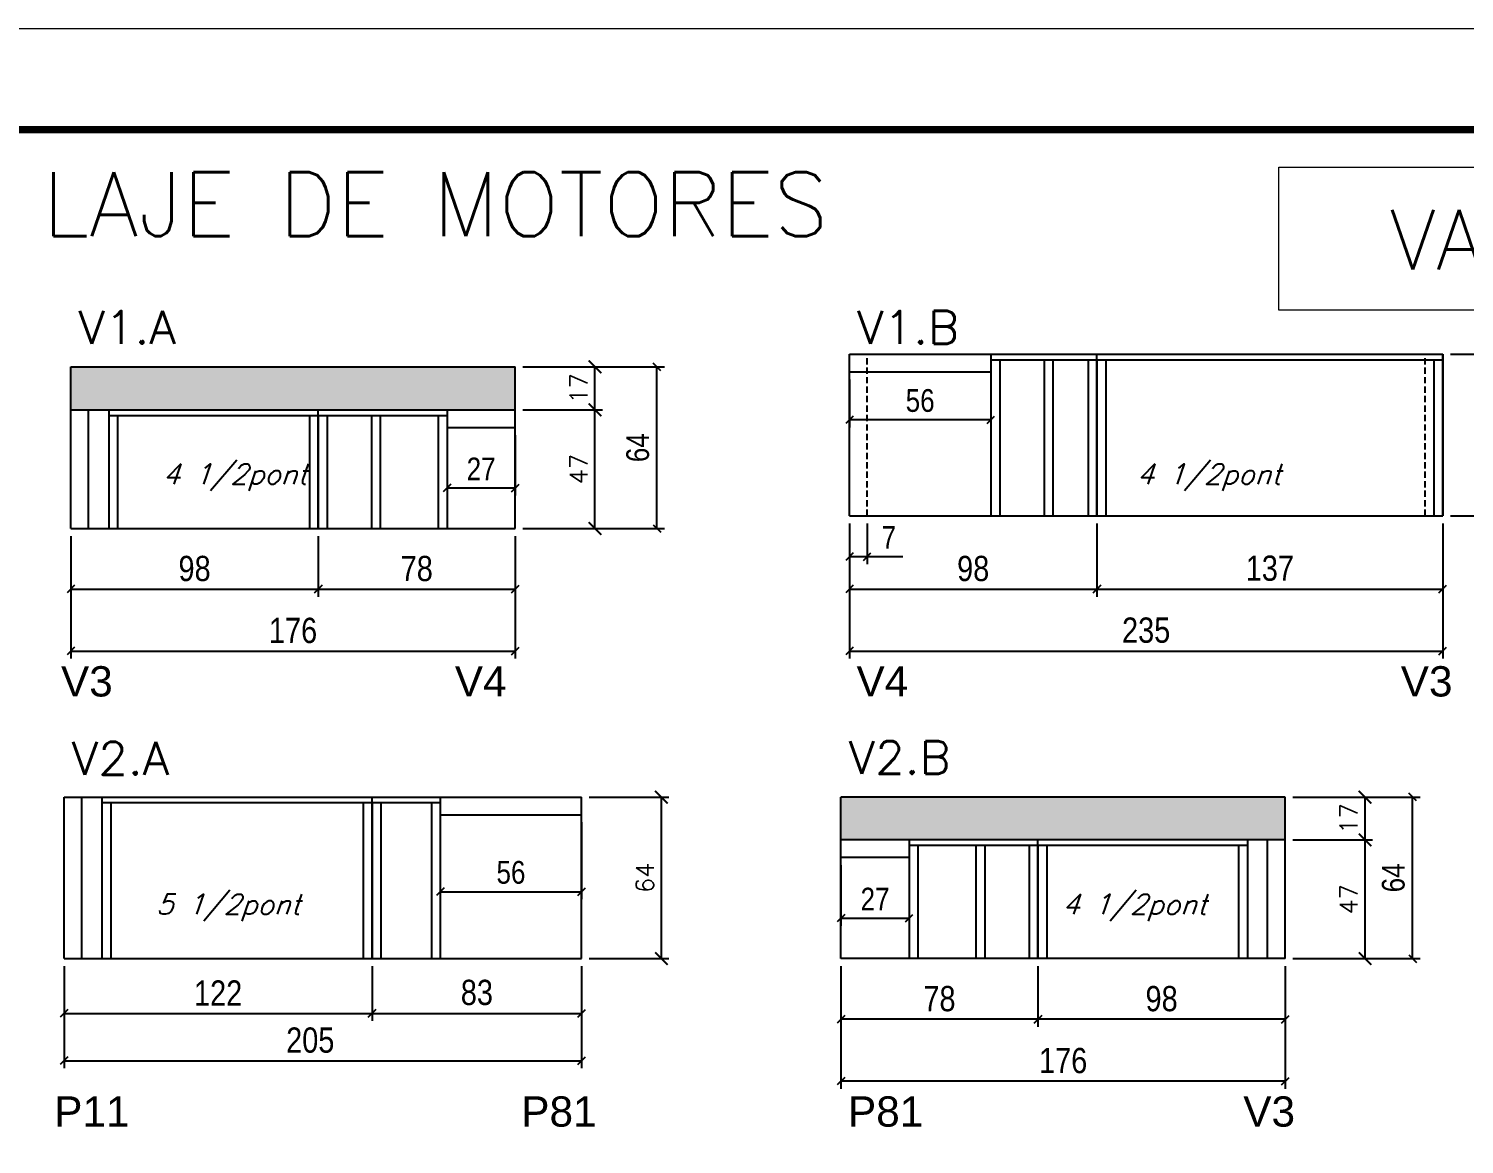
# Model space of a CAD drawing. Extents: x -10448 to -1189, y -11772 to 17235.
# Drawn here: x -6865 to -6297, y 2619 to 3061 of the extents above; entities that cross this region are included whole.
import ezdxf

# ---------------------------------------------------------------- set-up
doc = ezdxf.new("R2010")
doc.units = 0
doc.linetypes.add('DASHED', pattern=[0.75, 0.5, -0.25])
doc.linetypes.add('HIDDEN', pattern=[0.375, 0.25, -0.125])
for name, color, linetype in [('5', 5, 'Continuous'), ('COTA', 241, 'Continuous'), ('Painéis', 200, 'Continuous'), ('SARR_2.2x7', 40, 'Continuous'), ('SARR_3.5x7', 81, 'Continuous'), ('texto', 7, 'Continuous')]:
    doc.layers.add(name, color=color, linetype=linetype)
for name, color, linetype, lineweight in [('CHAPA REAPROV', 6, 'Continuous', 13), ('Folhas', 255, 'Continuous', 9), ('SARRAFO DE PRESSAO', 251, 'DASHED', 9), ('Texto Seção', 7, 'Continuous', 15)]:
    doc.layers.add(name, color=color, linetype=linetype, lineweight=lineweight)
doc.styles.add('COTA TECNICA', font='techl___.ttf', dxfattribs={"height": 10})
doc.styles.add('COTA TECNICA-50', font='techl___.ttf', dxfattribs={"height": 9})
doc.styles.add('REGUA-120', font='ROMANS.shx', dxfattribs={"height": 15})
doc.styles.add('Romans', font='romans.shx')
doc.styles.get("Standard").update_dxf_attribs({"font": 'arial.ttf'})
doc.dimstyles.new('COTA PAINEL-50', dxfattribs={"dimtxt": 9, "dimasz": 3, "dimexe": 3, "dimexo": 3, "dimgap": 3, "dimtad": 1, "dimdec": 1, "dimzin": 12, "dimdsep": 46, "dimtxsty": 'COTA TECNICA-50', "dimblk1": 'OBLIQUE', "dimblk2": 'OBLIQUE', "dimsah": 1, "dimcen": 0.9, "dimclrd": 4, "dimclre": 4, "dimclrt": 240, "dimadec": 1, "dimazin": 3, "dimtfac": 1, "dimtdec": 1, "dimtmove": 0, "dimatfit": 3, "dimfxl": 1, "dimtolj": 1, "dimtzin": 12, "dimarcsym": 0})
doc.dimstyles.new('Cota Paínel', dxfattribs={"dimtxt": 7, "dimasz": 5, "dimexe": 3, "dimexo": 3, "dimgap": 3, "dimtad": 1, "dimdec": 1, "dimzin": 12, "dimdsep": 46, "dimtxsty": 'Romans', "dimblk": 'ARCHTICK', "dimcen": 0, "dimclrd": 4, "dimclre": 4, "dimclrt": 1, "dimadec": 1, "dimazin": 3, "dimtfac": 1, "dimtdec": 1, "dimtmove": 0, "dimatfit": 3, "dimldrblk": 'OBLIQUE', "dimfxl": 1, "dimtolj": 1, "dimtzin": 12, "dimarcsym": 0})
doc.dimstyles.new('PAINEL', dxfattribs={"dimtxt": 10, "dimasz": 3, "dimexe": 3, "dimexo": 3, "dimgap": 3, "dimtad": 1, "dimdec": 1, "dimzin": 12, "dimdsep": 46, "dimtxsty": 'COTA TECNICA', "dimblk1": 'OBLIQUE', "dimblk2": 'OBLIQUE', "dimsah": 1, "dimcen": 0.9, "dimclrd": 4, "dimclre": 4, "dimclrt": 240, "dimadec": 1, "dimazin": 3, "dimtfac": 1, "dimtdec": 1, "dimtmove": 0, "dimatfit": 3, "dimfxl": 1, "dimtolj": 1, "dimtzin": 12, "dimarcsym": 0})
pattern_1 = [(50, (-139469.2827, -18395.9775), (5.46554007, -0.47817257), [0.5715, -6.2865]), (355, (-139469.2827, -18395.9775), (-1.05730264, 5.73170536), [0.4572, -5.02921753]), (100.4514447, (-139468.827, -18396.0174), (4.40823741, 5.25353256), [0.48570026, -5.34270734]), (46.1842, (-139469.283, -18394.4535), (8.13237123, -1.26126984), [0.85725, -9.42975]), (96.6355576, (-139468.605, -18394.559), (7.122124, 7.42278374), [0.7285507, -8.01406824]), (351.184151, (-139469.283, -18394.4535), (7.122124, 7.42278374), [0.685799, -7.54379196]), (21, (-139468.5207, -18394.8345), (4.54843174, -3.06795595), [0.5715, -6.2865]), (326, (-139468.5207, -18394.8345), (1.85406085, 5.52563898), [0.4572, -5.0292]), (71.451445, (-139468.1417, -18395.09), (6.40249258, 2.45768307), [0.48570026, -5.34269813]), (37.5, (-139469.2827, -18395.9775), (0.092658098, 2.536651166), [0, -4.96824, 0, -5.1054, 0, -5.04825]), (7.5, (-139469.2827, -18395.9775), (2.004589875, 3.005417245), [0, -2.91084, 0, -4.85394, 0, -1.92405]), (327.5, (-139470.982, -18395.9775), (4.067717855, -0.17186232), [0, -1.905, 0, -5.9436, 0, -7.8867]), (317.5, (-139471.744, -18395.9775), (4.44387544, 0.76279473), [0, -2.4765, 0, -3.94716, 0, -5.6007])]

# ---------------------------------------------------------------- blocks, each defined once
blk = doc.blocks.new('9999999999')
at = {"layer": 'Folhas'}
blk.add_lwpolyline([(98138.98, 34190.21), (99623.98, 34190.21), (99623.98, 35240.21), (98138.98, 35240.21)], close=True, dxfattribs=at)
at = {"layer": 'Folhas', "color": 30, "const_width": 3}
blk.add_lwpolyline([(98213.98, 34230.21), (99583.98, 34230.21), (99583.98, 35200.21), (98213.98, 35200.21)], close=True, dxfattribs=at)
blk = doc.blocks.new('_Oblique')
at = {"color": 0, "linetype": 'ByBlock', "lineweight": -2}
blk.add_line((-0.5, -0.5), (0.5, 0.5), dxfattribs=at)
blk = doc.blocks.new('*D855')
at = {"layer": 'COTA', "color": 4, "linetype": 'ByBlock', "lineweight": -2, "transparency": 16777216}
for p, q in [((-6848.69, 2860.32), (-6848.69, 2836.29)), ((-6750.69, 2860.32), (-6750.69, 2836.29)), ((-6848.69, 2839.29), (-6750.69, 2839.29))]:
    blk.add_line(p, q, dxfattribs=at)
at = {"layer": 'Defpoints', "color": 0, "linetype": 'ByBlock', "transparency": 16777216}
for p in [(-6848.69, 2863.32), (-6750.69, 2863.32), (-6750.69, 2839.29)]:
    blk.add_point(p, dxfattribs=at)
at = {"layer": 'COTA', "color": 4, "linetype": 'ByBlock', "lineweight": -2, "transparency": 16777216, "xscale": 3, "yscale": 3, "zscale": 3, "rotation": 180}
blk.add_blockref('_Oblique', (-6848.69, 2839.29), dxfattribs=at)
at = {"layer": 'COTA', "color": 4, "linetype": 'ByBlock', "lineweight": -2, "transparency": 16777216, "xscale": 3, "yscale": 3, "zscale": 3}
blk.add_blockref('_Oblique', (-6750.69, 2839.29), dxfattribs=at)
at = {"layer": 'COTA', "color": 240, "linetype": 'ByBlock', "transparency": 16777216, "insert": (-6799.69, 2847.4), "char_height": 10, "attachment_point": 5, "style": 'COTA TECNICA'}
blk.add_mtext('\\A1;98', dxfattribs=at)
blk = doc.blocks.new('*D856')
at = {"layer": 'COTA', "color": 4, "linetype": 'ByBlock', "lineweight": -2, "transparency": 16777216}
for p, q in [((-6750.69, 2860.32), (-6750.69, 2836.29)), ((-6672.69, 2860.32), (-6672.69, 2836.29)), ((-6750.69, 2839.29), (-6672.69, 2839.29))]:
    blk.add_line(p, q, dxfattribs=at)
at = {"layer": 'Defpoints', "color": 0, "linetype": 'ByBlock', "transparency": 16777216}
for p in [(-6750.69, 2863.32), (-6672.69, 2863.32), (-6672.69, 2839.29)]:
    blk.add_point(p, dxfattribs=at)
at = {"layer": 'COTA', "color": 4, "linetype": 'ByBlock', "lineweight": -2, "transparency": 16777216, "xscale": 3, "yscale": 3, "zscale": 3, "rotation": 180}
blk.add_blockref('_Oblique', (-6750.69, 2839.29), dxfattribs=at)
at = {"layer": 'COTA', "color": 4, "linetype": 'ByBlock', "lineweight": -2, "transparency": 16777216, "xscale": 3, "yscale": 3, "zscale": 3}
blk.add_blockref('_Oblique', (-6672.69, 2839.29), dxfattribs=at)
at = {"layer": 'COTA', "color": 240, "linetype": 'ByBlock', "transparency": 16777216, "insert": (-6711.69, 2847.39), "char_height": 10, "attachment_point": 5, "style": 'COTA TECNICA'}
blk.add_mtext('\\A1;78', dxfattribs=at)
blk = doc.blocks.new('*D1939')
at = {"layer": 'COTA', "color": 4, "linetype": 'ByBlock', "lineweight": -2, "transparency": 16777216}
for p, q in [((-6848.69, 2860.32), (-6848.69, 2811.75)), ((-6672.69, 2860.32), (-6672.69, 2811.75)), ((-6848.69, 2814.75), (-6672.69, 2814.75))]:
    blk.add_line(p, q, dxfattribs=at)
at = {"layer": 'Defpoints', "color": 0, "linetype": 'ByBlock', "transparency": 16777216}
for p in [(-6848.69, 2863.32), (-6672.69, 2863.32), (-6672.69, 2814.75)]:
    blk.add_point(p, dxfattribs=at)
at = {"layer": 'COTA', "color": 4, "linetype": 'ByBlock', "lineweight": -2, "transparency": 16777216, "xscale": 3, "yscale": 3, "zscale": 3, "rotation": 180}
blk.add_blockref('_Oblique', (-6848.69, 2814.75), dxfattribs=at)
at = {"layer": 'COTA', "color": 4, "linetype": 'ByBlock', "lineweight": -2, "transparency": 16777216, "xscale": 3, "yscale": 3, "zscale": 3}
blk.add_blockref('_Oblique', (-6672.69, 2814.75), dxfattribs=at)
at = {"layer": 'COTA', "color": 240, "linetype": 'ByBlock', "transparency": 16777216, "insert": (-6760.69, 2822.85), "char_height": 10, "attachment_point": 5, "style": 'COTA TECNICA'}
blk.add_mtext('\\A1;176', dxfattribs=at)
blk = doc.blocks.new('_ArchTick')
at = {"color": 0, "linetype": 'ByBlock', "const_width": 0.15}
blk.add_lwpolyline([(-0.5, -0.5), (0.5, 0.5)], dxfattribs=at)
blk = doc.blocks.new('*D857')
at = {"layer": 'CHAPA REAPROV', "color": 4, "lineweight": -2, "transparency": 16777216}
for p, q in [((-6669.69, 2910.32), (-6638.11, 2910.32)), ((-6641.11, 2863.32), (-6641.11, 2910.32)), ((-6669.69, 2863.32), (-6638.11, 2863.32))]:
    blk.add_line(p, q, dxfattribs=at)
at = {"layer": 'Defpoints', "color": 0, "transparency": 16777216}
for p in [(-6672.69, 2910.32), (-6641.11, 2910.32), (-6672.69, 2863.32)]:
    blk.add_point(p, dxfattribs=at)
at = {"layer": 'CHAPA REAPROV', "color": 4, "lineweight": -2, "transparency": 16777216, "xscale": 5, "yscale": 5, "zscale": 5}
for p, rotation in [((-6641.11, 2910.32), 90), ((-6641.11, 2863.32), 270)]:
    blk.add_blockref('_ArchTick', p, dxfattribs=dict(at, rotation=rotation))
at = {"layer": 'CHAPA REAPROV', "color": 1, "transparency": 16777216, "insert": (-6647.61, 2886.82), "char_height": 7, "attachment_point": 5, "rotation": 90, "style": 'Romans'}
blk.add_mtext('\\A1;47', dxfattribs=at)
blk = doc.blocks.new('*D858')
at = {"layer": 'CHAPA REAPROV', "color": 4, "lineweight": -2, "transparency": 16777216}
for p, q in [((-6669.69, 2927.32), (-6638.11, 2927.32)), ((-6641.11, 2910.32), (-6641.11, 2927.32)), ((-6669.69, 2910.32), (-6638.11, 2910.32))]:
    blk.add_line(p, q, dxfattribs=at)
at = {"layer": 'Defpoints', "color": 0, "transparency": 16777216}
for p in [(-6672.69, 2927.32), (-6641.11, 2927.32), (-6672.69, 2910.32)]:
    blk.add_point(p, dxfattribs=at)
at = {"layer": 'CHAPA REAPROV', "color": 4, "lineweight": -2, "transparency": 16777216, "xscale": 5, "yscale": 5, "zscale": 5}
for p, rotation in [((-6641.11, 2927.32), 90), ((-6641.11, 2910.32), 270)]:
    blk.add_blockref('_ArchTick', p, dxfattribs=dict(at, rotation=rotation))
at = {"layer": 'CHAPA REAPROV', "color": 1, "transparency": 16777216, "insert": (-6647.61, 2918.82), "char_height": 7, "attachment_point": 5, "rotation": 90, "style": 'Romans'}
blk.add_mtext('\\A1;17', dxfattribs=at)
blk = doc.blocks.new('*D859')
at = {"layer": 'COTA', "color": 4, "linetype": 'ByBlock', "lineweight": -2, "transparency": 16777216}
for p, q in [((-6540.29, 2865.32), (-6540.29, 2836.29)), ((-6442.29, 2865.32), (-6442.29, 2836.29)), ((-6540.29, 2839.29), (-6442.29, 2839.29))]:
    blk.add_line(p, q, dxfattribs=at)
at = {"layer": 'Defpoints', "color": 0, "linetype": 'ByBlock', "transparency": 16777216}
for p in [(-6540.29, 2868.32), (-6442.29, 2868.32), (-6442.29, 2839.29)]:
    blk.add_point(p, dxfattribs=at)
at = {"layer": 'COTA', "color": 4, "linetype": 'ByBlock', "lineweight": -2, "transparency": 16777216, "xscale": 3, "yscale": 3, "zscale": 3, "rotation": 180}
blk.add_blockref('_Oblique', (-6540.29, 2839.29), dxfattribs=at)
at = {"layer": 'COTA', "color": 4, "linetype": 'ByBlock', "lineweight": -2, "transparency": 16777216, "xscale": 3, "yscale": 3, "zscale": 3}
blk.add_blockref('_Oblique', (-6442.29, 2839.29), dxfattribs=at)
at = {"layer": 'COTA', "color": 240, "linetype": 'ByBlock', "transparency": 16777216, "insert": (-6491.29, 2847.4), "char_height": 10, "attachment_point": 5, "style": 'COTA TECNICA'}
blk.add_mtext('\\A1;98', dxfattribs=at)
blk = doc.blocks.new('*D860')
at = {"layer": 'COTA', "color": 4, "linetype": 'ByBlock', "lineweight": -2, "transparency": 16777216}
for p, q in [((-6442.29, 2865.32), (-6442.29, 2836.29)), ((-6305.29, 2865.32), (-6305.29, 2836.29)), ((-6442.29, 2839.29), (-6305.29, 2839.29))]:
    blk.add_line(p, q, dxfattribs=at)
at = {"layer": 'Defpoints', "color": 0, "linetype": 'ByBlock', "transparency": 16777216}
for p in [(-6442.29, 2868.32), (-6305.29, 2868.32), (-6305.29, 2839.29)]:
    blk.add_point(p, dxfattribs=at)
at = {"layer": 'COTA', "color": 4, "linetype": 'ByBlock', "lineweight": -2, "transparency": 16777216, "xscale": 3, "yscale": 3, "zscale": 3, "rotation": 180}
blk.add_blockref('_Oblique', (-6442.29, 2839.29), dxfattribs=at)
at = {"layer": 'COTA', "color": 4, "linetype": 'ByBlock', "lineweight": -2, "transparency": 16777216, "xscale": 3, "yscale": 3, "zscale": 3}
blk.add_blockref('_Oblique', (-6305.29, 2839.29), dxfattribs=at)
at = {"layer": 'COTA', "color": 240, "linetype": 'ByBlock', "transparency": 16777216, "insert": (-6373.79, 2847.51), "char_height": 10, "attachment_point": 5, "style": 'COTA TECNICA'}
blk.add_mtext('\\A1;137', dxfattribs=at)
blk = doc.blocks.new('*D1949')
at = {"layer": 'COTA', "color": 4, "linetype": 'ByBlock', "lineweight": -2, "transparency": 16777216}
for p, q in [((-6540.29, 2865.32), (-6540.29, 2811.75)), ((-6305.29, 2865.32), (-6305.29, 2811.75)), ((-6540.29, 2814.75), (-6305.29, 2814.75))]:
    blk.add_line(p, q, dxfattribs=at)
at = {"layer": 'Defpoints', "color": 0, "linetype": 'ByBlock', "transparency": 16777216}
for p in [(-6540.29, 2868.32), (-6305.29, 2868.32), (-6305.29, 2814.75)]:
    blk.add_point(p, dxfattribs=at)
at = {"layer": 'COTA', "color": 4, "linetype": 'ByBlock', "lineweight": -2, "transparency": 16777216, "xscale": 3, "yscale": 3, "zscale": 3, "rotation": 180}
blk.add_blockref('_Oblique', (-6540.29, 2814.75), dxfattribs=at)
at = {"layer": 'COTA', "color": 4, "linetype": 'ByBlock', "lineweight": -2, "transparency": 16777216, "xscale": 3, "yscale": 3, "zscale": 3}
blk.add_blockref('_Oblique', (-6305.29, 2814.75), dxfattribs=at)
at = {"layer": 'COTA', "color": 240, "linetype": 'ByBlock', "transparency": 16777216, "insert": (-6422.79, 2822.97), "char_height": 10, "attachment_point": 5, "style": 'COTA TECNICA'}
blk.add_mtext('\\A1;235', dxfattribs=at)
blk = doc.blocks.new('*D881')
at = {"layer": 'CHAPA REAPROV', "color": 4, "lineweight": -2, "transparency": 16777216}
for p, q in [((-6302.29, 2932.32), (-6270.71, 2932.32)), ((-6273.71, 2868.32), (-6273.71, 2932.32)), ((-6302.29, 2868.32), (-6270.71, 2868.32))]:
    blk.add_line(p, q, dxfattribs=at)
at = {"layer": 'Defpoints', "color": 0, "transparency": 16777216}
for p in [(-6305.29, 2932.32), (-6273.71, 2932.32), (-6305.29, 2868.32)]:
    blk.add_point(p, dxfattribs=at)
at = {"layer": 'CHAPA REAPROV', "color": 4, "lineweight": -2, "transparency": 16777216, "xscale": 5, "yscale": 5, "zscale": 5}
for p, rotation in [((-6273.71, 2932.32), 90), ((-6273.71, 2868.32), 270)]:
    blk.add_blockref('_ArchTick', p, dxfattribs=dict(at, rotation=rotation))
at = {"layer": 'CHAPA REAPROV', "color": 1, "transparency": 16777216, "insert": (-6280.21, 2900.32), "char_height": 7, "attachment_point": 5, "rotation": 90, "style": 'Romans'}
blk.add_mtext('\\A1;64', dxfattribs=at)
blk = doc.blocks.new('*D1950')
at = {"layer": 'COTA', "color": 4, "linetype": 'ByBlock', "lineweight": -2, "transparency": 16777216}
for p, q in [((-6669.69, 2927.32), (-6613.54, 2927.32)), ((-6616.54, 2863.32), (-6616.54, 2927.32)), ((-6669.69, 2863.32), (-6613.54, 2863.32))]:
    blk.add_line(p, q, dxfattribs=at)
at = {"layer": 'Defpoints', "color": 0, "linetype": 'ByBlock', "transparency": 16777216}
for p in [(-6672.69, 2927.32), (-6616.54, 2927.32), (-6672.69, 2863.32)]:
    blk.add_point(p, dxfattribs=at)
at = {"layer": 'COTA', "color": 4, "linetype": 'ByBlock', "lineweight": -2, "transparency": 16777216, "xscale": 3, "yscale": 3, "zscale": 3}
for p, rotation in [((-6616.54, 2927.32), 90), ((-6616.54, 2863.32), 270)]:
    blk.add_blockref('_Oblique', p, dxfattribs=dict(at, rotation=rotation))
at = {"layer": 'COTA', "color": 240, "linetype": 'ByBlock', "transparency": 16777216, "insert": (-6624.13, 2895.32), "char_height": 9, "attachment_point": 5, "rotation": 90, "style": 'COTA TECNICA-50'}
blk.add_mtext('\\A1;64', dxfattribs=at)
blk = doc.blocks.new('*D1951')
at = {"layer": 'COTA', "color": 4, "linetype": 'ByBlock', "lineweight": -2, "transparency": 16777216}
for p, q in [((-6540.29, 2922.32), (-6540.29, 2903.35)), ((-6484.29, 2922.32), (-6484.29, 2903.35)), ((-6484.29, 2906.35), (-6540.29, 2906.35))]:
    blk.add_line(p, q, dxfattribs=at)
at = {"layer": 'Defpoints', "color": 0, "linetype": 'ByBlock', "transparency": 16777216}
for p in [(-6540.29, 2925.32), (-6484.29, 2925.32), (-6540.29, 2906.35)]:
    blk.add_point(p, dxfattribs=at)
at = {"layer": 'COTA', "color": 4, "linetype": 'ByBlock', "lineweight": -2, "transparency": 16777216, "xscale": 3, "yscale": 3, "zscale": 3, "rotation": 180}
blk.add_blockref('_Oblique', (-6540.29, 2906.35), dxfattribs=at)
at = {"layer": 'COTA', "color": 4, "linetype": 'ByBlock', "lineweight": -2, "transparency": 16777216, "xscale": 3, "yscale": 3, "zscale": 3}
blk.add_blockref('_Oblique', (-6484.29, 2906.35), dxfattribs=at)
at = {"layer": 'COTA', "color": 240, "linetype": 'ByBlock', "transparency": 16777216, "insert": (-6512.29, 2913.95), "char_height": 9, "attachment_point": 5, "style": 'COTA TECNICA-50'}
blk.add_mtext('\\A1;56', dxfattribs=at)
blk = doc.blocks.new('*D882')
at = {"layer": 'COTA', "color": 4, "linetype": 'ByBlock', "lineweight": -2, "transparency": 16777216}
for p, q in [((-6851.37, 2689.89), (-6851.37, 2668.19)), ((-6729.37, 2689.89), (-6729.37, 2668.19)), ((-6851.37, 2671.19), (-6729.37, 2671.19))]:
    blk.add_line(p, q, dxfattribs=at)
at = {"layer": 'Defpoints', "color": 0, "linetype": 'ByBlock', "transparency": 16777216}
for p in [(-6851.37, 2692.89), (-6729.37, 2692.89), (-6729.37, 2671.19)]:
    blk.add_point(p, dxfattribs=at)
at = {"layer": 'COTA', "color": 4, "linetype": 'ByBlock', "lineweight": -2, "transparency": 16777216, "xscale": 3, "yscale": 3, "zscale": 3, "rotation": 180}
blk.add_blockref('_Oblique', (-6851.37, 2671.19), dxfattribs=at)
at = {"layer": 'COTA', "color": 4, "linetype": 'ByBlock', "lineweight": -2, "transparency": 16777216, "xscale": 3, "yscale": 3, "zscale": 3}
blk.add_blockref('_Oblique', (-6729.37, 2671.19), dxfattribs=at)
at = {"layer": 'COTA', "color": 240, "linetype": 'ByBlock', "transparency": 16777216, "insert": (-6790.37, 2679.25), "char_height": 10, "attachment_point": 5, "style": 'COTA TECNICA'}
blk.add_mtext('\\A1;122', dxfattribs=at)
blk = doc.blocks.new('*D883')
at = {"layer": 'COTA', "color": 4, "linetype": 'ByBlock', "lineweight": -2, "transparency": 16777216}
for p, q in [((-6729.37, 2689.89), (-6729.37, 2668.19)), ((-6646.37, 2689.89), (-6646.37, 2668.19)), ((-6729.37, 2671.19), (-6646.37, 2671.19))]:
    blk.add_line(p, q, dxfattribs=at)
at = {"layer": 'Defpoints', "color": 0, "linetype": 'ByBlock', "transparency": 16777216}
for p in [(-6729.37, 2692.89), (-6646.37, 2692.89), (-6646.37, 2671.19)]:
    blk.add_point(p, dxfattribs=at)
at = {"layer": 'COTA', "color": 4, "linetype": 'ByBlock', "lineweight": -2, "transparency": 16777216, "xscale": 3, "yscale": 3, "zscale": 3, "rotation": 180}
blk.add_blockref('_Oblique', (-6729.37, 2671.19), dxfattribs=at)
at = {"layer": 'COTA', "color": 4, "linetype": 'ByBlock', "lineweight": -2, "transparency": 16777216, "xscale": 3, "yscale": 3, "zscale": 3}
blk.add_blockref('_Oblique', (-6646.37, 2671.19), dxfattribs=at)
at = {"layer": 'COTA', "color": 240, "linetype": 'ByBlock', "transparency": 16777216, "insert": (-6687.87, 2679.43), "char_height": 10, "attachment_point": 5, "style": 'COTA TECNICA'}
blk.add_mtext('\\A1;83', dxfattribs=at)
blk = doc.blocks.new('*D1952')
at = {"layer": 'COTA', "color": 4, "linetype": 'ByBlock', "lineweight": -2, "transparency": 16777216}
for p, q in [((-6851.37, 2689.89), (-6851.37, 2649.43)), ((-6646.37, 2689.89), (-6646.37, 2649.43)), ((-6851.37, 2652.43), (-6646.37, 2652.43))]:
    blk.add_line(p, q, dxfattribs=at)
at = {"layer": 'Defpoints', "color": 0, "linetype": 'ByBlock', "transparency": 16777216}
for p in [(-6851.37, 2692.89), (-6646.37, 2692.89), (-6646.37, 2652.43)]:
    blk.add_point(p, dxfattribs=at)
at = {"layer": 'COTA', "color": 4, "linetype": 'ByBlock', "lineweight": -2, "transparency": 16777216, "xscale": 3, "yscale": 3, "zscale": 3, "rotation": 180}
blk.add_blockref('_Oblique', (-6851.37, 2652.43), dxfattribs=at)
at = {"layer": 'COTA', "color": 4, "linetype": 'ByBlock', "lineweight": -2, "transparency": 16777216, "xscale": 3, "yscale": 3, "zscale": 3}
blk.add_blockref('_Oblique', (-6646.37, 2652.43), dxfattribs=at)
at = {"layer": 'COTA', "color": 240, "linetype": 'ByBlock', "transparency": 16777216, "insert": (-6753.87, 2660.54), "char_height": 10, "attachment_point": 5, "style": 'COTA TECNICA'}
blk.add_mtext('\\A1;205', dxfattribs=at)
blk = doc.blocks.new('*D884')
at = {"layer": 'CHAPA REAPROV', "color": 4, "lineweight": -2, "transparency": 16777216}
for p, q in [((-6643.37, 2756.89), (-6611.79, 2756.89)), ((-6614.79, 2692.89), (-6614.79, 2756.89)), ((-6643.37, 2692.89), (-6611.79, 2692.89))]:
    blk.add_line(p, q, dxfattribs=at)
at = {"layer": 'Defpoints', "color": 0, "transparency": 16777216}
for p in [(-6646.37, 2756.89), (-6614.79, 2756.89), (-6646.37, 2692.89)]:
    blk.add_point(p, dxfattribs=at)
at = {"layer": 'CHAPA REAPROV', "color": 4, "lineweight": -2, "transparency": 16777216, "xscale": 5, "yscale": 5, "zscale": 5}
for p, rotation in [((-6614.79, 2756.89), 90), ((-6614.79, 2692.89), 270)]:
    blk.add_blockref('_ArchTick', p, dxfattribs=dict(at, rotation=rotation))
at = {"layer": 'CHAPA REAPROV', "color": 1, "transparency": 16777216, "insert": (-6621.29, 2724.89), "char_height": 7, "attachment_point": 5, "rotation": 90, "style": 'Romans'}
blk.add_mtext('\\A1;64', dxfattribs=at)
blk = doc.blocks.new('*D1953')
at = {"layer": 'COTA', "color": 4, "linetype": 'ByBlock', "lineweight": -2, "transparency": 16777216}
for p, q in [((-6702.37, 2746.89), (-6702.37, 2716.4)), ((-6646.37, 2746.89), (-6646.37, 2716.4)), ((-6702.37, 2719.4), (-6646.37, 2719.4))]:
    blk.add_line(p, q, dxfattribs=at)
at = {"layer": 'Defpoints', "color": 0, "linetype": 'ByBlock', "transparency": 16777216}
for p in [(-6702.37, 2749.89), (-6646.37, 2749.89), (-6646.37, 2719.4)]:
    blk.add_point(p, dxfattribs=at)
at = {"layer": 'COTA', "color": 4, "linetype": 'ByBlock', "lineweight": -2, "transparency": 16777216, "xscale": 3, "yscale": 3, "zscale": 3, "rotation": 180}
blk.add_blockref('_Oblique', (-6702.37, 2719.4), dxfattribs=at)
at = {"layer": 'COTA', "color": 4, "linetype": 'ByBlock', "lineweight": -2, "transparency": 16777216, "xscale": 3, "yscale": 3, "zscale": 3}
blk.add_blockref('_Oblique', (-6646.37, 2719.4), dxfattribs=at)
at = {"layer": 'COTA', "color": 240, "linetype": 'ByBlock', "transparency": 16777216, "insert": (-6674.37, 2727), "char_height": 9, "attachment_point": 5, "style": 'COTA TECNICA-50'}
blk.add_mtext('\\A1;56', dxfattribs=at)
blk = doc.blocks.new('*D1954')
at = {"layer": 'COTA', "color": 4, "linetype": 'ByBlock', "lineweight": -2, "transparency": 16777216}
for p, q in [((-6699.69, 2900.32), (-6699.69, 2876.33)), ((-6672.69, 2900.32), (-6672.69, 2876.33)), ((-6672.69, 2879.33), (-6699.69, 2879.33))]:
    blk.add_line(p, q, dxfattribs=at)
at = {"layer": 'Defpoints', "color": 0, "linetype": 'ByBlock', "transparency": 16777216}
for p in [(-6699.69, 2903.32), (-6672.69, 2903.32), (-6699.69, 2879.33)]:
    blk.add_point(p, dxfattribs=at)
at = {"layer": 'COTA', "color": 4, "linetype": 'ByBlock', "lineweight": -2, "transparency": 16777216, "xscale": 3, "yscale": 3, "zscale": 3, "rotation": 180}
blk.add_blockref('_Oblique', (-6699.69, 2879.33), dxfattribs=at)
at = {"layer": 'COTA', "color": 4, "linetype": 'ByBlock', "lineweight": -2, "transparency": 16777216, "xscale": 3, "yscale": 3, "zscale": 3}
blk.add_blockref('_Oblique', (-6672.69, 2879.33), dxfattribs=at)
at = {"layer": 'COTA', "color": 240, "linetype": 'ByBlock', "transparency": 16777216, "insert": (-6686.19, 2886.9), "char_height": 9, "attachment_point": 5, "style": 'COTA TECNICA-50'}
blk.add_mtext('\\A1;27', dxfattribs=at)
blk = doc.blocks.new('*D885')
at = {"layer": 'COTA', "color": 4, "linetype": 'ByBlock', "lineweight": -2, "transparency": 16777216}
for p, q in [((-6465.66, 2689.89), (-6465.66, 2665.87)), ((-6367.66, 2689.89), (-6367.66, 2665.87)), ((-6367.66, 2668.87), (-6465.66, 2668.87))]:
    blk.add_line(p, q, dxfattribs=at)
at = {"layer": 'Defpoints', "color": 0, "linetype": 'ByBlock', "transparency": 16777216}
for p in [(-6465.66, 2692.89), (-6367.66, 2692.89), (-6465.66, 2668.87)]:
    blk.add_point(p, dxfattribs=at)
at = {"layer": 'COTA', "color": 4, "linetype": 'ByBlock', "lineweight": -2, "transparency": 16777216, "xscale": 3, "yscale": 3, "zscale": 3, "rotation": 180}
blk.add_blockref('_Oblique', (-6465.66, 2668.87), dxfattribs=at)
at = {"layer": 'COTA', "color": 4, "linetype": 'ByBlock', "lineweight": -2, "transparency": 16777216, "xscale": 3, "yscale": 3, "zscale": 3}
blk.add_blockref('_Oblique', (-6367.66, 2668.87), dxfattribs=at)
at = {"layer": 'COTA', "color": 240, "linetype": 'ByBlock', "transparency": 16777216, "insert": (-6416.66, 2676.97), "char_height": 10, "attachment_point": 5, "style": 'COTA TECNICA'}
blk.add_mtext('\\A1;98', dxfattribs=at)
blk = doc.blocks.new('*D886')
at = {"layer": 'COTA', "color": 4, "linetype": 'ByBlock', "lineweight": -2, "transparency": 16777216}
for p, q in [((-6543.66, 2689.89), (-6543.66, 2665.87)), ((-6465.66, 2689.89), (-6465.66, 2665.87)), ((-6465.66, 2668.87), (-6543.66, 2668.87))]:
    blk.add_line(p, q, dxfattribs=at)
at = {"layer": 'Defpoints', "color": 0, "linetype": 'ByBlock', "transparency": 16777216}
for p in [(-6543.66, 2692.89), (-6465.66, 2692.89), (-6543.66, 2668.87)]:
    blk.add_point(p, dxfattribs=at)
at = {"layer": 'COTA', "color": 4, "linetype": 'ByBlock', "lineweight": -2, "transparency": 16777216, "xscale": 3, "yscale": 3, "zscale": 3, "rotation": 180}
blk.add_blockref('_Oblique', (-6543.66, 2668.87), dxfattribs=at)
at = {"layer": 'COTA', "color": 4, "linetype": 'ByBlock', "lineweight": -2, "transparency": 16777216, "xscale": 3, "yscale": 3, "zscale": 3}
blk.add_blockref('_Oblique', (-6465.66, 2668.87), dxfattribs=at)
at = {"layer": 'COTA', "color": 240, "linetype": 'ByBlock', "transparency": 16777216, "insert": (-6504.66, 2676.96), "char_height": 10, "attachment_point": 5, "style": 'COTA TECNICA'}
blk.add_mtext('\\A1;78', dxfattribs=at)
blk = doc.blocks.new('*D1955')
at = {"layer": 'COTA', "color": 4, "linetype": 'ByBlock', "lineweight": -2, "transparency": 16777216}
for p, q in [((-6543.66, 2689.89), (-6543.66, 2641.32)), ((-6367.66, 2689.89), (-6367.66, 2641.32)), ((-6367.66, 2644.32), (-6543.66, 2644.32))]:
    blk.add_line(p, q, dxfattribs=at)
at = {"layer": 'Defpoints', "color": 0, "linetype": 'ByBlock', "transparency": 16777216}
for p in [(-6543.66, 2692.89), (-6367.66, 2692.89), (-6543.66, 2644.32)]:
    blk.add_point(p, dxfattribs=at)
at = {"layer": 'COTA', "color": 4, "linetype": 'ByBlock', "lineweight": -2, "transparency": 16777216, "xscale": 3, "yscale": 3, "zscale": 3, "rotation": 180}
blk.add_blockref('_Oblique', (-6543.66, 2644.32), dxfattribs=at)
at = {"layer": 'COTA', "color": 4, "linetype": 'ByBlock', "lineweight": -2, "transparency": 16777216, "xscale": 3, "yscale": 3, "zscale": 3}
blk.add_blockref('_Oblique', (-6367.66, 2644.32), dxfattribs=at)
at = {"layer": 'COTA', "color": 240, "linetype": 'ByBlock', "transparency": 16777216, "insert": (-6455.66, 2652.43), "char_height": 10, "attachment_point": 5, "style": 'COTA TECNICA'}
blk.add_mtext('\\A1;176', dxfattribs=at)
blk = doc.blocks.new('*D887')
at = {"layer": 'CHAPA REAPROV', "color": 4, "lineweight": -2, "transparency": 16777216}
for p, q in [((-6364.66, 2739.89), (-6333.08, 2739.89)), ((-6336.08, 2692.89), (-6336.08, 2739.89)), ((-6364.66, 2692.89), (-6333.08, 2692.89))]:
    blk.add_line(p, q, dxfattribs=at)
at = {"layer": 'Defpoints', "color": 0, "transparency": 16777216}
for p in [(-6367.66, 2739.89), (-6336.08, 2739.89), (-6367.66, 2692.89)]:
    blk.add_point(p, dxfattribs=at)
at = {"layer": 'CHAPA REAPROV', "color": 4, "lineweight": -2, "transparency": 16777216, "xscale": 5, "yscale": 5, "zscale": 5}
for p, rotation in [((-6336.08, 2739.89), 90), ((-6336.08, 2692.89), 270)]:
    blk.add_blockref('_ArchTick', p, dxfattribs=dict(at, rotation=rotation))
at = {"layer": 'CHAPA REAPROV', "color": 1, "transparency": 16777216, "insert": (-6342.58, 2716.39), "char_height": 7, "attachment_point": 5, "rotation": 90, "style": 'Romans'}
blk.add_mtext('\\A1;47', dxfattribs=at)
blk = doc.blocks.new('*D888')
at = {"layer": 'CHAPA REAPROV', "color": 4, "lineweight": -2, "transparency": 16777216}
for p, q in [((-6364.66, 2756.89), (-6333.08, 2756.89)), ((-6336.08, 2739.89), (-6336.08, 2756.89)), ((-6364.66, 2739.89), (-6333.08, 2739.89))]:
    blk.add_line(p, q, dxfattribs=at)
at = {"layer": 'Defpoints', "color": 0, "transparency": 16777216}
for p in [(-6367.66, 2756.89), (-6336.08, 2756.89), (-6367.66, 2739.89)]:
    blk.add_point(p, dxfattribs=at)
at = {"layer": 'CHAPA REAPROV', "color": 4, "lineweight": -2, "transparency": 16777216, "xscale": 5, "yscale": 5, "zscale": 5}
for p, rotation in [((-6336.08, 2756.89), 90), ((-6336.08, 2739.89), 270)]:
    blk.add_blockref('_ArchTick', p, dxfattribs=dict(at, rotation=rotation))
at = {"layer": 'CHAPA REAPROV', "color": 1, "transparency": 16777216, "insert": (-6342.58, 2748.39), "char_height": 7, "attachment_point": 5, "rotation": 90, "style": 'Romans'}
blk.add_mtext('\\A1;17', dxfattribs=at)
blk = doc.blocks.new('*D1956')
at = {"layer": 'COTA', "color": 4, "linetype": 'ByBlock', "lineweight": -2, "transparency": 16777216}
for p, q in [((-6543.66, 2729.89), (-6543.66, 2705.91)), ((-6516.66, 2729.89), (-6516.66, 2705.91)), ((-6543.66, 2708.91), (-6516.66, 2708.91))]:
    blk.add_line(p, q, dxfattribs=at)
at = {"layer": 'Defpoints', "color": 0, "linetype": 'ByBlock', "transparency": 16777216}
for p in [(-6543.66, 2732.89), (-6516.66, 2732.89), (-6516.66, 2708.91)]:
    blk.add_point(p, dxfattribs=at)
at = {"layer": 'COTA', "color": 4, "linetype": 'ByBlock', "lineweight": -2, "transparency": 16777216, "xscale": 3, "yscale": 3, "zscale": 3, "rotation": 180}
blk.add_blockref('_Oblique', (-6543.66, 2708.91), dxfattribs=at)
at = {"layer": 'COTA', "color": 4, "linetype": 'ByBlock', "lineweight": -2, "transparency": 16777216, "xscale": 3, "yscale": 3, "zscale": 3}
blk.add_blockref('_Oblique', (-6516.66, 2708.91), dxfattribs=at)
at = {"layer": 'COTA', "color": 240, "linetype": 'ByBlock', "transparency": 16777216, "insert": (-6530.16, 2716.47), "char_height": 9, "attachment_point": 5, "style": 'COTA TECNICA-50'}
blk.add_mtext('\\A1;27', dxfattribs=at)
blk = doc.blocks.new('*D1957')
at = {"layer": 'COTA', "color": 4, "linetype": 'ByBlock', "lineweight": -2, "transparency": 16777216}
for p, q in [((-6364.66, 2756.89), (-6314.24, 2756.89)), ((-6317.24, 2692.89), (-6317.24, 2756.89)), ((-6364.66, 2692.89), (-6314.24, 2692.89))]:
    blk.add_line(p, q, dxfattribs=at)
at = {"layer": 'Defpoints', "color": 0, "linetype": 'ByBlock', "transparency": 16777216}
for p in [(-6367.66, 2756.89), (-6317.24, 2756.89), (-6367.66, 2692.89)]:
    blk.add_point(p, dxfattribs=at)
at = {"layer": 'COTA', "color": 4, "linetype": 'ByBlock', "lineweight": -2, "transparency": 16777216, "xscale": 3, "yscale": 3, "zscale": 3}
for p, rotation in [((-6317.24, 2756.89), 90), ((-6317.24, 2692.89), 270)]:
    blk.add_blockref('_Oblique', p, dxfattribs=dict(at, rotation=rotation))
at = {"layer": 'COTA', "color": 240, "linetype": 'ByBlock', "transparency": 16777216, "insert": (-6324.84, 2724.89), "char_height": 9, "attachment_point": 5, "rotation": 90, "style": 'COTA TECNICA-50'}
blk.add_mtext('\\A1;64', dxfattribs=at)
blk = doc.blocks.new('*D1944')
at = {"layer": 'COTA', "color": 4, "linetype": 'ByBlock', "lineweight": -2, "transparency": 16777216}
for p, q in [((-6540.29, 2865.32), (-6540.29, 2849.18)), ((-6533.29, 2865.32), (-6533.29, 2849.18)), ((-6540.29, 2852.18), (-6533.29, 2852.18)), ((-6533.29, 2852.18), (-6519.14, 2852.18))]:
    blk.add_line(p, q, dxfattribs=at)
at = {"layer": 'Defpoints', "color": 0, "linetype": 'ByBlock', "transparency": 16777216}
for p in [(-6540.29, 2868.32), (-6533.29, 2868.32), (-6533.29, 2852.18)]:
    blk.add_point(p, dxfattribs=at)
at = {"layer": 'COTA', "color": 4, "linetype": 'ByBlock', "lineweight": -2, "transparency": 16777216, "xscale": 3, "yscale": 3, "zscale": 3, "rotation": 180}
blk.add_blockref('_Oblique', (-6540.29, 2852.18), dxfattribs=at)
at = {"layer": 'COTA', "color": 4, "linetype": 'ByBlock', "lineweight": -2, "transparency": 16777216, "xscale": 3, "yscale": 3, "zscale": 3}
blk.add_blockref('_Oblique', (-6533.29, 2852.18), dxfattribs=at)
at = {"layer": 'COTA', "color": 240, "linetype": 'ByBlock', "transparency": 16777216, "insert": (-6524.71, 2859.75), "char_height": 9, "attachment_point": 5, "style": 'COTA TECNICA-50'}
blk.add_mtext('\\A1;7', dxfattribs=at)

msp = doc.modelspace()

# ---------------------------------------------------------------- hatches: boundary and pattern name
at = {"layer": 'COTA', "linetype": 'ByBlock'}
h = msp.add_hatch(dxfattribs=at)
h.set_pattern_fill('AR-CONC', color=256, scale=0.03)
h.set_pattern_definition(pattern_1)
h.paths.add_polyline_path([(-6848.69, 2927.32), (-6848.69, 2910.32), (-6672.69, 2910.32), (-6672.69, 2927.32)])
h = msp.add_hatch(dxfattribs=at)
h.set_pattern_fill('AR-CONC', color=256, scale=0.03)
h.set_pattern_definition(pattern_1)
h.paths.add_polyline_path([(-6543.66, 2756.89), (-6543.66, 2739.89), (-6367.66, 2739.89), (-6367.66, 2756.89)])

# ---------------------------------------------------------------- linework, layer by layer
for p, q in [((-6848.69, 2927.32), (-6672.69, 2927.32)), ((-6848.69, 2910.32), (-6848.69, 2927.32)), ((-6672.69, 2910.32), (-6672.69, 2927.32)), ((-6367.66, 2756.89), (-6543.66, 2756.89)), ((-6543.66, 2739.89), (-6543.66, 2756.89)), ((-6367.66, 2739.89), (-6367.66, 2756.89))]:
    msp.add_line(p, q, dxfattribs=at)
at = {"layer": 'Painéis', "linetype": 'ByBlock'}
for p, q in [((-6540.29, 2932.32), (-6305.29, 2932.32)), ((-6540.29, 2868.32), (-6540.29, 2932.32)), ((-6442.29, 2868.32), (-6442.29, 2932.32)), ((-6305.29, 2868.32), (-6305.29, 2932.32)), ((-6848.69, 2910.32), (-6672.69, 2910.32)), ((-6848.69, 2863.32), (-6848.69, 2910.32)), ((-6750.69, 2863.32), (-6750.69, 2910.32)), ((-6672.69, 2863.32), (-6672.69, 2910.32)), ((-6540.29, 2868.32), (-6305.29, 2868.32)), ((-6848.69, 2863.32), (-6672.69, 2863.32)), ((-6851.37, 2756.89), (-6646.37, 2756.89)), ((-6851.37, 2692.89), (-6851.37, 2756.89)), ((-6729.37, 2692.89), (-6729.37, 2756.89)), ((-6646.37, 2692.89), (-6646.37, 2756.89)), ((-6367.66, 2739.89), (-6543.66, 2739.89)), ((-6543.66, 2692.89), (-6543.66, 2739.89)), ((-6465.66, 2692.89), (-6465.66, 2739.89)), ((-6367.66, 2692.89), (-6367.66, 2739.89)), ((-6851.37, 2692.89), (-6646.37, 2692.89)), ((-6367.66, 2692.89), (-6543.66, 2692.89))]:
    msp.add_line(p, q, dxfattribs=at)
at = {"layer": 'SARR_2.2x7', "linetype": 'HIDDEN', "ltscale": 10}
for p, q in [((-6533.29, 2868.32), (-6533.29, 2932.32)), ((-6312.29, 2868.32), (-6312.29, 2932.32))]:
    msp.add_line(p, q, dxfattribs=at)
at = {"layer": 'SARR_2.2x7', "linetype": 'Continuous'}
for p, q in [((-6484.29, 2930.12), (-6442.29, 2930.12)), ((-6442.29, 2930.12), (-6305.29, 2930.12)), ((-6540.29, 2925.32), (-6484.29, 2925.32)), ((-6841.69, 2863.32), (-6841.69, 2910.32)), ((-6833.69, 2908.12), (-6750.69, 2908.12)), ((-6750.69, 2908.12), (-6699.69, 2908.12)), ((-6699.69, 2903.32), (-6672.69, 2903.32)), ((-6844.37, 2692.89), (-6844.37, 2756.89)), ((-6836.37, 2754.69), (-6729.37, 2754.69)), ((-6729.37, 2754.69), (-6702.37, 2754.69)), ((-6702.37, 2749.89), (-6646.37, 2749.89)), ((-6465.66, 2737.69), (-6516.66, 2737.69)), ((-6382.66, 2737.69), (-6465.66, 2737.69)), ((-6374.66, 2692.89), (-6374.66, 2739.89)), ((-6516.66, 2732.89), (-6543.66, 2732.89))]:
    msp.add_line(p, q, dxfattribs=at)
at = {"layer": 'SARR_3.5x7'}
for p, q in [((-6484.29, 2932.32), (-6484.29, 2868.32)), ((-6480.79, 2930.12), (-6480.79, 2868.32)), ((-6463.22, 2930.12), (-6463.22, 2868.32)), ((-6459.72, 2930.12), (-6459.72, 2868.32)), ((-6445.79, 2930.12), (-6445.79, 2868.32)), ((-6442.29, 2930.12), (-6442.29, 2868.32)), ((-6438.79, 2930.12), (-6438.79, 2868.32)), ((-6308.79, 2930.12), (-6308.79, 2868.32)), ((-6305.29, 2932.32), (-6305.29, 2868.32)), ((-6833.69, 2910.32), (-6833.69, 2863.32)), ((-6830.19, 2908.12), (-6830.19, 2863.32)), ((-6754.19, 2908.12), (-6754.19, 2863.32)), ((-6750.69, 2908.12), (-6750.69, 2863.32)), ((-6747.19, 2908.12), (-6747.19, 2863.32)), ((-6729.62, 2908.12), (-6729.62, 2863.32)), ((-6726.12, 2908.12), (-6726.12, 2863.32)), ((-6703.19, 2908.12), (-6703.19, 2863.32)), ((-6699.69, 2910.32), (-6699.69, 2863.32)), ((-6484.29, 2868.32), (-6480.79, 2868.32)), ((-6445.79, 2868.32), (-6442.29, 2868.32)), ((-6442.29, 2868.32), (-6438.79, 2868.32)), ((-6308.79, 2868.32), (-6305.29, 2868.32)), ((-6833.69, 2863.32), (-6830.19, 2863.32)), ((-6754.19, 2863.32), (-6750.69, 2863.32)), ((-6750.69, 2863.32), (-6747.19, 2863.32)), ((-6703.19, 2863.32), (-6699.69, 2863.32)), ((-6836.37, 2756.89), (-6836.37, 2692.89)), ((-6832.87, 2754.69), (-6832.87, 2692.89)), ((-6732.87, 2754.69), (-6732.87, 2692.89)), ((-6729.37, 2754.69), (-6729.37, 2692.89)), ((-6725.87, 2754.69), (-6725.87, 2692.89)), ((-6705.87, 2754.69), (-6705.87, 2692.89)), ((-6702.37, 2756.89), (-6702.37, 2692.89)), ((-6516.66, 2739.89), (-6516.66, 2692.89)), ((-6513.16, 2737.69), (-6513.16, 2692.89)), ((-6490.23, 2737.69), (-6490.23, 2692.89)), ((-6486.73, 2737.69), (-6486.73, 2692.89)), ((-6469.16, 2737.69), (-6469.16, 2692.89)), ((-6465.66, 2737.69), (-6465.66, 2692.89)), ((-6462.16, 2737.69), (-6462.16, 2692.89)), ((-6386.16, 2737.69), (-6386.16, 2692.89)), ((-6382.66, 2739.89), (-6382.66, 2692.89)), ((-6836.37, 2692.89), (-6832.87, 2692.89)), ((-6732.87, 2692.89), (-6729.37, 2692.89)), ((-6729.37, 2692.89), (-6725.87, 2692.89)), ((-6705.87, 2692.89), (-6702.37, 2692.89)), ((-6513.16, 2692.89), (-6516.66, 2692.89)), ((-6465.66, 2692.89), (-6469.16, 2692.89)), ((-6462.16, 2692.89), (-6465.66, 2692.89)), ((-6382.66, 2692.89), (-6386.16, 2692.89))]:
    msp.add_line(p, q, dxfattribs=at)
at = {"layer": 'Texto Seção'}
msp.add_lwpolyline([(-6370.17, 3006.44), (-5848.18, 3006.44), (-5848.18, 2949.76), (-6370.17, 2949.76)], close=True, dxfattribs=at)

# ---------------------------------------------------------------- block references
at = {"layer": 'SARRAFO DE PRESSAO', "color": 6, "linetype": 'ByBlock'}
msp.add_blockref('9999999999', (-105417.26, -32178.88), dxfattribs=at)

# ---------------------------------------------------------------- texts
at = {"layer": '5', "linetype": 'Continuous'}
for s, rotation, p in [('V3', 0, (-6852.61, 2796.74)), ('V4', 0, (-6696.61, 2796.74)), ('V4', 360, (-6537.51, 2796.74)), ('V3', 360, (-6321.94, 2796.74)), ('P81', 0, (-6670.29, 2626.31)), ('P81', 360, (-6540.88, 2626.31)), ('V3', 360, (-6384.31, 2626.31)), ('P11', 0, (-6855.29, 2626.31))]:
    msp.add_text(s, height=12, rotation=rotation, dxfattribs=at).set_placement(p)
at = {"layer": 'texto', "color": 2, "char_height": 8, "attachment_point": 5, "style": 'Romans'}
for s, insert in [('{\\Q19;\\C256;4 1/2pont}', (-6783.69, 2883.54)), ('{\\Q19;\\C256;4 1/2pont}', (-6397.96, 2883.54)), ('{\\Q19;\\C256;5 1/2pont}', (-6786.37, 2713.11)), ('{\\Q19;\\C256;4 1/2pont}', (-6427.39, 2713.11))]:
    msp.add_mtext(s, dxfattribs=dict(at, insert=insert))
at = {"layer": 'Texto Seção', "style": 'REGUA-120', "width": 1.05}
for s, p in [('V1.A', (-6845.69, 2936.5)), ('V1.B', (-6537.29, 2936.5)), ('V2.A', (-6848.37, 2765.76)), ('V2.B', (-6540.66, 2766.08))]:
    msp.add_text(s, height=13, dxfattribs=at).set_placement(p)
at = {"layer": 'Texto Seção', "attachment_point": 7, "style": 'REGUA-120'}
for s, insert, char_height, width in [('LAJE DE MOTORES', (-6859.93, 2979.08), 25.399, 706.198), ('\\pxqc,t6;^JVARIANTE DO 3° PAVIMENTO', (-6427.29, 2965.87), 23.7362, 640.4194)]:
    msp.add_mtext(s, dxfattribs=dict(at, insert=insert, char_height=char_height, width=width))

# ---------------------------------------------------------------- dimensions: what is measured, and where the dimension line sits
at = {"layer": 'CHAPA REAPROV'}
for base, p1, p2, picture, middle in [((-6273.71, 2932.32), (-6305.29, 2868.32), (-6305.29, 2932.32), '*D881', (-6280.21, 2900.32)), ((-6641.11, 2927.32), (-6672.69, 2910.32), (-6672.69, 2927.32), '*D858', (-6647.61, 2918.82)), ((-6641.11, 2910.32), (-6672.69, 2863.32), (-6672.69, 2910.32), '*D857', (-6647.61, 2886.82)), ((-6614.79, 2756.89), (-6646.37, 2692.89), (-6646.37, 2756.89), '*D884', (-6621.29, 2724.89)), ((-6336.08, 2756.89), (-6367.66, 2739.89), (-6367.66, 2756.89), '*D888', (-6342.58, 2748.39)), ((-6336.08, 2739.89), (-6367.66, 2692.89), (-6367.66, 2739.89), '*D887', (-6342.58, 2716.39))]:
    dim = msp.add_linear_dim(base=base, p1=p1, p2=p2, angle=90, dimstyle='Cota Paínel', dxfattribs=at)
    dim.commit()
    dim.dimension.update_dxf_attribs({"geometry": picture, "text_midpoint": middle})
at = {"layer": 'COTA', "linetype": 'ByBlock'}
for base, p1, p2, angle, dimstyle, picture, middle in [((-6616.54, 2927.32), (-6672.69, 2863.32), (-6672.69, 2927.32), 90, 'COTA PAINEL-50', '*D1950', (-6624.13, 2895.32)), ((-6317.24, 2756.89), (-6367.66, 2692.89), (-6367.66, 2756.89), 90, 'COTA PAINEL-50', '*D1957', (-6324.84, 2724.89)), ((-6516.66, 2708.91), (-6543.66, 2732.89), (-6516.66, 2732.89), 180, 'COTA PAINEL-50', '*D1956', (-6530.16, 2716.47)), ((-6543.66, 2644.32), (-6367.66, 2692.89), (-6543.66, 2692.89), 180, 'PAINEL', '*D1955', (-6455.66, 2652.43)), ((-6465.66, 2668.87), (-6367.66, 2692.89), (-6465.66, 2692.89), 180, 'PAINEL', '*D885', (-6416.66, 2676.97))]:
    dim = msp.add_linear_dim(base=base, p1=p1, p2=p2, angle=angle, dimstyle=dimstyle, dxfattribs=at)
    dim.commit()
    dim.dimension.update_dxf_attribs({"geometry": picture, "text_midpoint": middle})
for base, p1, p2, dimstyle, picture, middle in [((-6540.29, 2906.35), (-6484.29, 2925.32), (-6540.29, 2925.32), 'COTA PAINEL-50', '*D1951', (-6512.29, 2913.95)), ((-6699.69, 2879.33), (-6672.69, 2903.32), (-6699.69, 2903.32), 'COTA PAINEL-50', '*D1954', (-6686.19, 2886.9)), ((-6442.29, 2839.29), (-6540.29, 2868.32), (-6442.29, 2868.32), 'PAINEL', '*D859', (-6491.29, 2847.4)), ((-6305.29, 2814.75), (-6540.29, 2868.32), (-6305.29, 2868.32), 'PAINEL', '*D1949', (-6422.79, 2822.97)), ((-6533.29, 2852.18), (-6540.29, 2868.32), (-6533.29, 2868.32), 'COTA PAINEL-50', '*D1944', (-6524.71, 2859.75)), ((-6750.69, 2839.29), (-6848.69, 2863.32), (-6750.69, 2863.32), 'PAINEL', '*D855', (-6799.69, 2847.4)), ((-6672.69, 2814.75), (-6848.69, 2863.32), (-6672.69, 2863.32), 'PAINEL', '*D1939', (-6760.69, 2822.85)), ((-6646.37, 2719.4), (-6702.37, 2749.89), (-6646.37, 2749.89), 'COTA PAINEL-50', '*D1953', (-6674.37, 2727)), ((-6729.37, 2671.19), (-6851.37, 2692.89), (-6729.37, 2692.89), 'PAINEL', '*D882', (-6790.37, 2679.25))]:
    dim = msp.add_linear_dim(base=base, p1=p1, p2=p2, dimstyle=dimstyle, dxfattribs=at)
    dim.commit()
    dim.dimension.update_dxf_attribs({"geometry": picture, "text_midpoint": middle})
for base, p1, p2, picture, middle in [((-6305.29, 2839.29), (-6442.29, 2868.32), (-6305.29, 2868.32), '*D860', (-6373.79, 2847.51)), ((-6672.69, 2839.29), (-6750.69, 2863.32), (-6672.69, 2863.32), '*D856', (-6711.69, 2847.39)), ((-6646.37, 2671.19), (-6729.37, 2692.89), (-6646.37, 2692.89), '*D883', (-6687.87, 2679.43))]:
    dim = msp.add_linear_dim(base=base, p1=p1, p2=p2, dimstyle='PAINEL', override={"dimtmove": 1}, dxfattribs=at)
    dim.commit()
    dim.dimension.update_dxf_attribs({"geometry": picture, "text_midpoint": middle})
dim = msp.add_linear_dim(base=(-6646.37, 2652.43), p1=(-6851.37, 2692.89), p2=(-6646.37, 2692.89), dimstyle='PAINEL', dxfattribs=at)
dim.commit()
dim.dimension.update_dxf_attribs({"geometry": '*D1952', "text_midpoint": (-6753.87, 2652.43), "dimtype": 160})
dim = msp.add_linear_dim(base=(-6543.66, 2668.87), p1=(-6465.66, 2692.89), p2=(-6543.66, 2692.89), angle=180, dimstyle='PAINEL', override={"dimtmove": 1}, dxfattribs=at)
dim.commit()
dim.dimension.update_dxf_attribs({"geometry": '*D886', "text_midpoint": (-6504.66, 2676.96)})

doc.saveas('drawing.dxf')
